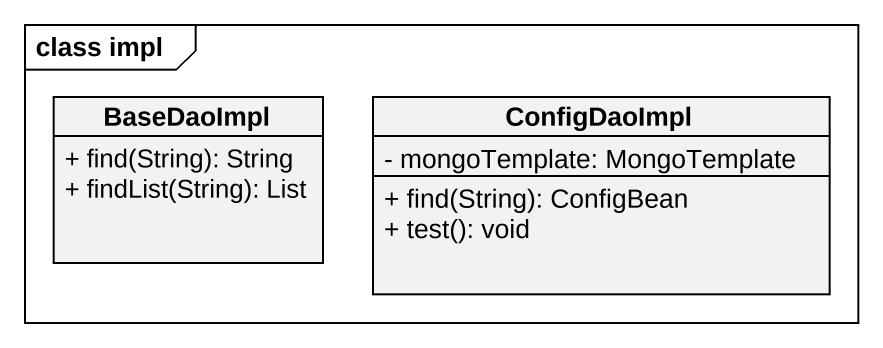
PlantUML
@startuml
mainframe class impl
hide circle
hide empty members
skinparam classAttributeIconSize 0
class BaseDaoImpl {
  + find(String): String
  + findList(String): List
}
class ConfigDaoImpl {
  - mongoTemplate: MongoTemplate
  + find(String): ConfigBean
  + test(): void
}
@enduml
